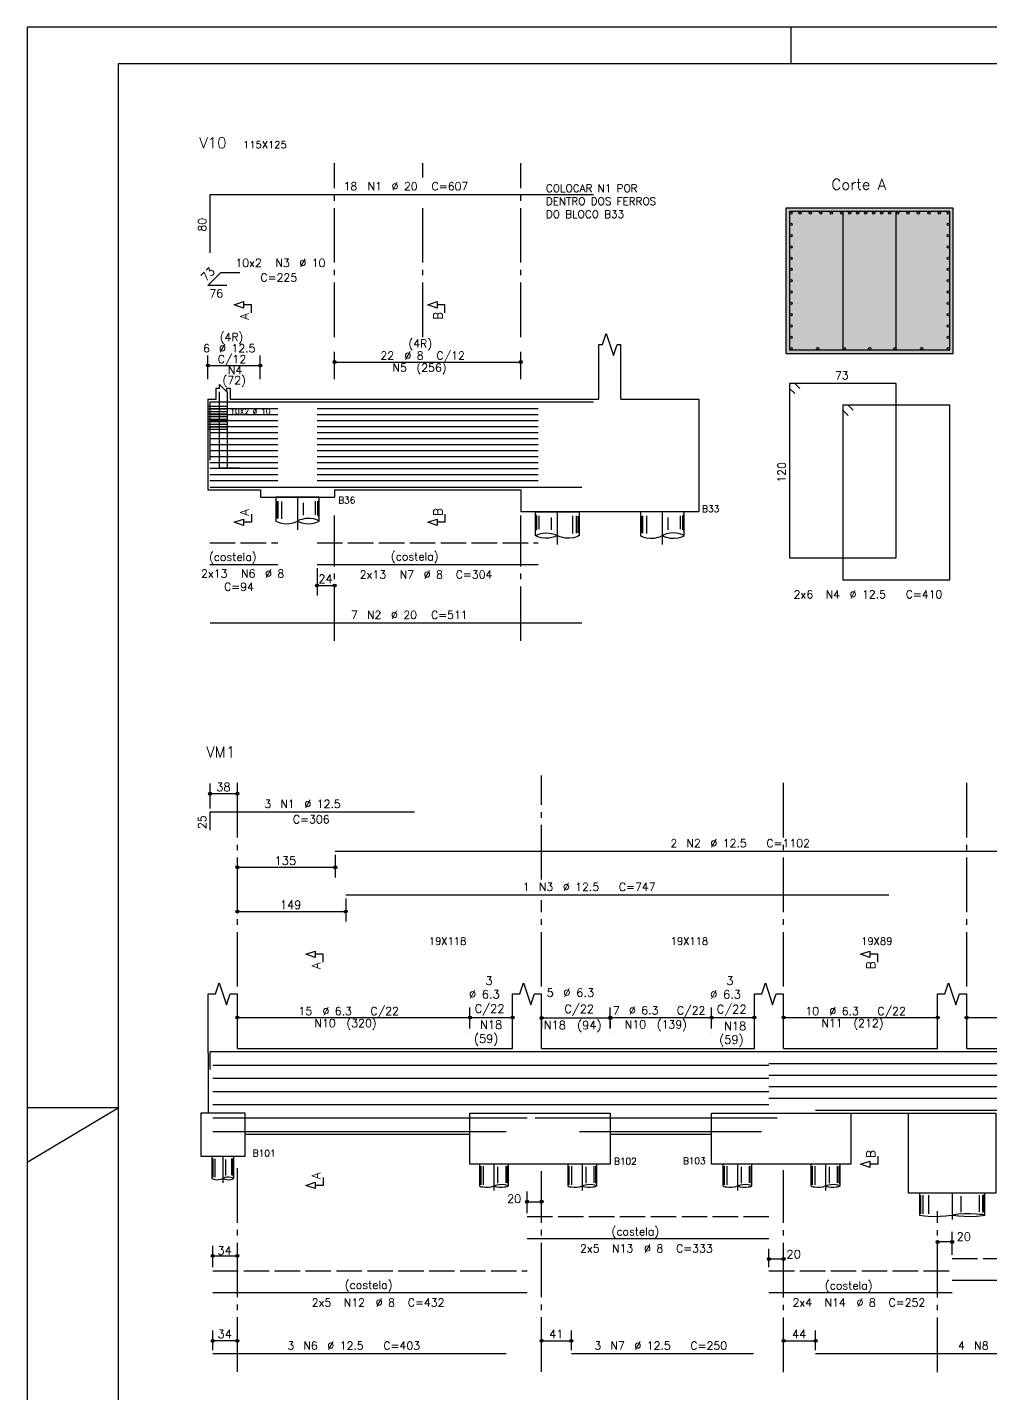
# Model space of a CAD drawing. Extents: x 0 to 84.1, y 0 to 59.4.
# Drawn here: x 0 to 26.49, y 21.84 to 59.4 of the extents above; entities that cross this region are included whole.
import ezdxf

# ---------------------------------------------------------------- set-up
doc = ezdxf.new("R2010")
doc.units = 0
doc.header["$MEASUREMENT"] = 0
doc.linetypes.add('ESTILO_TQS_0001', pattern=[0.85, 0.7, -0.15])
doc.linetypes.add('ESTILO_TQS_0003', pattern=[2.05, 1.5, -0.2, 0.15, -0.2])
for name, color, linetype in [('18', 4, 'CONTINUOUS'), ('2', 2, 'CONTINUOUS'), ('25', 1, 'CONTINUOUS'), ('26', 3, 'CONTINUOUS'), ('3', 3, 'CONTINUOUS'), ('51', 7, 'CONTINUOUS'), ('57', 7, 'CONTINUOUS'), ('6', 6, 'CONTINUOUS')]:
    doc.layers.add(name, color=color, linetype=linetype)
doc.styles.get("Standard").update_dxf_attribs({"font": 'ROMANS.SHX'})

msp = doc.modelspace()

# ---------------------------------------------------------------- linework, layer by layer
at = {"layer": '18', "linetype": 'ESTILO_TQS_0003'}
for p, q in [((8.44604, 50.88277), (8.44604, 55.666141)), ((10.87004, 55.26793), (10.87004, 55.666141)), ((13.57004, 50.88277), (13.57004, 55.666141)), ((10.87004, 50.88277), (10.87004, 54.532001)), ((7.42804, 46.48277), (7.42804, 45.58277)), ((8.44604, 42.53277), (8.44604, 45.98277)), ((13.57004, 42.53277), (13.57004, 45.98277)), ((14.57004, 46.08277), (14.57004, 45.18277)), ((17.45804, 46.08277), (17.45804, 45.18277)), ((5.77644, 33.03065), (5.77644, 38.83065)), ((14.14044, 35.972974), (14.14044, 38.83065)), ((20.79044, 33.03065), (20.79044, 38.83065)), ((25.82644, 33.03065), (25.82644, 38.83065)), ((14.14044, 33.03065), (14.14044, 35.406271)), ((5.37644, 28.356667), (5.37644, 27.635105)), ((5.77644, 22.44065), (5.77644, 28.17065)), ((12.827893, 28.15065), (12.827893, 27.42812)), ((14.14044, 22.44065), (14.14044, 27.955604)), ((15.255779, 28.15065), (15.255779, 27.42812)), ((19.523251, 28.15065), (19.523251, 27.42812)), ((20.79044, 22.434633), (20.79044, 27.987399)), ((21.945343, 28.15065), (21.945343, 27.42812)), ((25.427176, 27.35065), (25.427176, 26.62812)), ((25.02644, 22.434633), (25.02644, 26.861234))]:
    msp.add_line(p, q, dxfattribs=at)
at = {"layer": '18', "linetype": 'Continuous'}
for p, q in [((4.96404, 49.73277), (4.96404, 50.380043)), ((6.40404, 49.73277), (6.40404, 50.380043)), ((8.44604, 49.73277), (8.44604, 50.4777)), ((13.56604, 49.73277), (13.56604, 50.4777)), ((4.96404, 50.102043), (6.40404, 50.102043)), ((8.44604, 50.1997), (13.56604, 50.1997)), ((5.488122, 48.97277), (4.96404, 48.97277)), ((5.488122, 48.90277), (4.96404, 48.90277)), ((5.488122, 48.83277), (4.96404, 48.83277)), ((5.01404, 48.92355), (6.88964, 48.92355)), ((5.02644, 47.50277), (5.02644, 49.10277)), ((5.02644, 49.10277), (15.56644, 49.10277)), ((7.96604, 48.92355), (14.04904, 48.92355)), ((5.488122, 48.76277), (4.96404, 48.76277)), ((5.488122, 48.69277), (4.96404, 48.69277)), ((5.488122, 48.62277), (4.96404, 48.62277)), ((5.488122, 48.55277), (4.96404, 48.55277)), ((5.488122, 48.48277), (4.96404, 48.48277)), ((5.01404, 48.75893), (6.88964, 48.75893)), ((5.01404, 48.59431), (6.88964, 48.59431)), ((7.96604, 48.75893), (14.04904, 48.75893)), ((7.96604, 48.59431), (14.04904, 48.59431)), ((5.488122, 48.41277), (4.96404, 48.41277)), ((5.488122, 48.34277), (4.96404, 48.34277)), ((5.01404, 48.42969), (6.88964, 48.42969)), ((5.01404, 48.26507), (6.88964, 48.26507)), ((5.01404, 48.10047), (6.88964, 48.10047)), ((7.96604, 48.42969), (14.04904, 48.42969)), ((7.96604, 48.26507), (14.04904, 48.26507)), ((7.96604, 48.10047), (14.04904, 48.10047)), ((5.01404, 47.93585), (6.88964, 47.93585)), ((5.01404, 47.77123), (6.88964, 47.77123)), ((7.96604, 47.93585), (14.04904, 47.93585)), ((7.96604, 47.77123), (14.04904, 47.77123)), ((5.01404, 47.60661), (6.88964, 47.60661)), ((5.01404, 47.44199), (6.88964, 47.44199)), ((7.96604, 47.60661), (14.04904, 47.60661)), ((7.96604, 47.44199), (14.04904, 47.44199)), ((6.88964, 47.27255), (5.01404, 47.27255)), ((6.88964, 47.10311), (5.01404, 47.10311)), ((7.96604, 47.27255), (14.04904, 47.27255)), ((7.96604, 47.10749), (14.04904, 47.10749)), ((6.88964, 46.93367), (5.01404, 46.93367)), ((5.02644, 46.76277), (15.24644, 46.76277)), ((7.96604, 46.94243), (14.04904, 46.94243)), ((7.96604, 44.63277), (7.96604, 44.63277)), ((7.96604, 44.53277), (7.96604, 43.777384)), ((7.96604, 44.055384), (8.44604, 44.055384)), ((8.44604, 44.055384), (8.44604, 44.055384)), ((5.02644, 37.93065), (5.02644, 38.610365)), ((5.77644, 38.332365), (5.02644, 38.332365)), ((5.77644, 38.332365), (5.77644, 38.332365)), ((5.02644, 37.83065), (5.02644, 37.83065)), ((8.46704, 36.75065), (8.46704, 36.75065)), ((8.46704, 36.65065), (8.46704, 36.031239)), ((5.77644, 36.309239), (8.46704, 36.309239)), ((5.77644, 36.309239), (5.77644, 36.309239)), ((8.75394, 35.55065), (8.75394, 35.55065)), ((8.75394, 35.45065), (8.75394, 34.816218)), ((5.77644, 35.094218), (8.75394, 35.094218)), ((5.77644, 35.094218), (5.77644, 35.094218)), ((12.168587, 31.88065), (12.168587, 32.45865)), ((16.025947, 31.88065), (16.025947, 32.45865)), ((18.812749, 31.88065), (18.812749, 32.45865)), ((20.79044, 31.88065), (20.79044, 32.45865)), ((5.77644, 32.18065), (12.168587, 32.18065)), ((12.168587, 32.18065), (13.34044, 32.18065)), ((16.025947, 32.165999), (14.14044, 32.165999)), ((14.14044, 32.08065), (14.14044, 31.887999)), ((16.025947, 32.18065), (18.812749, 32.18065)), ((16.025947, 32.08065), (16.025947, 31.887999)), ((18.812749, 32.18065), (19.99044, 32.18065)), ((20.79044, 32.18065), (25.02644, 32.18065)), ((25.82644, 32.18065), (32.01644, 32.18065)), ((5.02644, 30.75065), (5.02644, 31.25065)), ((5.02644, 31.25065), (10.64644, 31.25065)), ((8.46704, 31.25065), (30.50904, 31.25065)), ((8.75394, 31.25065), (23.687567, 31.25065)), ((5.09844, 30.87425), (13.74044, 30.87425)), ((13.74044, 30.87425), (20.39044, 30.87425)), ((20.39044, 30.91789), (25.42644, 30.91789)), ((25.42644, 30.91789), (31.39644, 30.91789)), ((5.09844, 30.51245), (13.74044, 30.51245)), ((13.74044, 30.51245), (20.39044, 30.51245)), ((20.39044, 30.59973), (25.42644, 30.59973)), ((25.42644, 30.59973), (31.39644, 30.59973)), ((5.09844, 30.15065), (13.74044, 30.15065)), ((13.74044, 30.15065), (20.39044, 30.15065)), ((20.39044, 30.28157), (25.42644, 30.28157)), ((25.42644, 30.28157), (31.39644, 30.28157)), ((5.09844, 29.78885), (13.74044, 29.78885)), ((13.74044, 29.78885), (20.39044, 29.78885)), ((20.39044, 29.96341), (25.42644, 29.96341)), ((25.42644, 29.96341), (31.39644, 29.96341)), ((5.09844, 29.42705), (13.74044, 29.42705)), ((13.962749, 29.42705), (20.612749, 29.42705)), ((21.67044, 29.63065), (32.81044, 29.63065)), ((5.09844, 29.05065), (13.166588, 29.05065)), ((15.182749, 29.05065), (20.182749, 29.05065)), ((13.74044, 26.807086), (13.74044, 27.395502)), ((13.74044, 27.117502), (14.14044, 27.117502)), ((14.14044, 27.117502), (14.14044, 27.117502)), ((13.74044, 26.707086), (13.74044, 26.707086)), ((25.42644, 26.010701), (25.02644, 26.010701)), ((25.02644, 26.010701), (25.02644, 26.010701)), ((25.42644, 25.656241), (25.42644, 26.288701)), ((5.09844, 25.32065), (5.09844, 25.90865)), ((5.09844, 25.63065), (5.77644, 25.63065)), ((5.77644, 25.63065), (5.77644, 25.63065)), ((20.39044, 25.32065), (20.39044, 25.822234)), ((20.39044, 25.544234), (20.79044, 25.544234)), ((20.79044, 25.544234), (20.79044, 25.544234)), ((25.42644, 25.556241), (25.42644, 25.556241)), ((5.09844, 25.22065), (5.09844, 25.22065)), ((20.39044, 25.22065), (20.39044, 25.22065)), ((5.09844, 23.04065), (5.09844, 23.57365)), ((5.77644, 23.29565), (5.09844, 23.29565)), ((5.77644, 23.29565), (5.77644, 23.29565)), ((14.14044, 23.29565), (14.96044, 23.29565)), ((14.14044, 23.29565), (14.14044, 23.29565)), ((14.96044, 23.04065), (14.96044, 23.57365)), ((20.79044, 23.29565), (21.67044, 23.29565)), ((20.79044, 23.29565), (20.79044, 23.29565)), ((21.67044, 23.04065), (21.67044, 23.57365)), ((5.09844, 22.94065), (5.09844, 22.94065)), ((14.96044, 22.94065), (14.96044, 22.94065)), ((21.67044, 22.94065), (21.67044, 22.94065))]:
    msp.add_line(p, q, dxfattribs=at)
for points in [[(20.95804, 54.33277), (20.95804, 50.53277), (23.891373, 50.53277), (23.891373, 54.33277), (20.95804, 54.33277)], [(22.424707, 54.33277), (22.424707, 50.53277), (25.35804, 50.53277), (25.35804, 54.33277), (22.424707, 54.33277)]]:
    msp.add_lwpolyline(points, dxfattribs=at)
for centre, radius in [((4.96404, 50.102043), 0.041625), ((4.96404, 50.102043), 0.02075), ((6.40404, 50.102043), 0.041625), ((6.40404, 50.102043), 0.02075), ((8.44604, 50.1997), 0.041625), ((8.44604, 50.1997), 0.02075), ((13.56604, 50.1997), 0.041625), ((13.56604, 50.1997), 0.02075), ((7.96604, 44.055384), 0.041625), ((7.96604, 44.055384), 0.02075), ((8.44604, 44.055384), 0.041625), ((8.44604, 44.055384), 0.02075), ((5.02644, 38.332365), 0.041625), ((5.02644, 38.332365), 0.02075), ((5.77644, 38.332365), 0.041625), ((5.77644, 38.332365), 0.02075), ((5.77644, 36.309239), 0.041625), ((5.77644, 36.309239), 0.02075), ((8.46704, 36.309239), 0.041625), ((8.46704, 36.309239), 0.02075), ((5.77644, 35.094218), 0.041625), ((5.77644, 35.094218), 0.02075), ((8.75394, 35.094218), 0.041625), ((8.75394, 35.094218), 0.02075), ((5.77644, 32.18065), 0.041625), ((5.77644, 32.18065), 0.02075), ((12.168587, 32.18065), 0.041625), ((12.168587, 32.18065), 0.041625), ((12.168587, 32.18065), 0.02075), ((12.168587, 32.18065), 0.02075), ((13.34044, 32.18065), 0.041625), ((13.34044, 32.18065), 0.02075), ((14.14044, 32.165999), 0.041625), ((14.14044, 32.165999), 0.02075), ((16.025947, 32.18065), 0.041625), ((16.025947, 32.165999), 0.041625), ((16.025947, 32.18065), 0.02075), ((16.025947, 32.165999), 0.02075), ((18.812749, 32.18065), 0.041625), ((18.812749, 32.18065), 0.041625), ((18.812749, 32.18065), 0.02075), ((18.812749, 32.18065), 0.02075), ((19.99044, 32.18065), 0.041625), ((19.99044, 32.18065), 0.02075), ((20.79044, 32.18065), 0.041625), ((20.79044, 32.18065), 0.02075), ((25.02644, 32.18065), 0.041625), ((25.02644, 32.18065), 0.02075), ((25.82644, 32.18065), 0.041625), ((25.82644, 32.18065), 0.02075), ((13.74044, 27.117502), 0.041625), ((13.74044, 27.117502), 0.02075), ((14.14044, 27.117502), 0.041625), ((14.14044, 27.117502), 0.02075), ((25.02644, 26.010701), 0.041625), ((25.02644, 26.010701), 0.02075), ((25.42644, 26.010701), 0.041625), ((25.42644, 26.010701), 0.02075), ((5.09844, 25.63065), 0.041625), ((5.09844, 25.63065), 0.02075), ((5.77644, 25.63065), 0.041625), ((5.77644, 25.63065), 0.02075), ((20.39044, 25.544234), 0.041625), ((20.39044, 25.544234), 0.02075), ((20.79044, 25.544234), 0.041625), ((20.79044, 25.544234), 0.02075), ((5.09844, 23.29565), 0.041625), ((5.09844, 23.29565), 0.02075), ((5.77644, 23.29565), 0.041625), ((5.77644, 23.29565), 0.02075), ((14.14044, 23.29565), 0.041625), ((14.14044, 23.29565), 0.02075), ((14.96044, 23.29565), 0.041625), ((14.96044, 23.29565), 0.02075), ((20.79044, 23.29565), 0.041625), ((20.79044, 23.29565), 0.02075), ((21.67044, 23.29565), 0.041625), ((21.67044, 23.29565), 0.02075)]:
    msp.add_circle(centre, radius, dxfattribs=at)
at = {"layer": '2', "linetype": 'Continuous'}
for p, q in [((84.1, 59.4), (0, 59.4)), ((0, 59.4), (0, 0)), ((21, 58.4), (21, 59.4)), ((0, 28.2), (2.5, 29.7)), ((2.5, 29.7), (0, 29.7))]:
    msp.add_line(p, q, dxfattribs=at)
for centre in [(20.99504, 54.29577), (21.243973, 54.29577), (21.529907, 54.29577), (21.81584, 54.29577), (22.101773, 54.29577), (22.387707, 54.29577), (22.607802, 54.29577), (22.827897, 54.29577), (23.047992, 54.29577), (23.268088, 54.29577), (23.488183, 54.29577), (23.708278, 54.29577), (23.928373, 54.29577), (24.214307, 54.29577), (24.50024, 54.29577), (24.786173, 54.29577), (25.072107, 54.29577), (25.32104, 54.29577), (20.99504, 53.98527), (25.32104, 53.98527), (20.99504, 53.67477), (20.99504, 53.36427), (25.32104, 53.67477), (25.32104, 53.36427), (20.99504, 53.05377), (25.32104, 53.05377), (20.99504, 52.74327), (25.32104, 52.74327), (20.99504, 52.43277), (25.32104, 52.43277), (20.99504, 52.12227), (20.99504, 51.81177), (25.32104, 52.12227), (25.32104, 51.81177), (20.99504, 51.50127), (25.32104, 51.50127), (20.99504, 51.19077), (25.32104, 51.19077), (20.99504, 50.88027), (25.32104, 50.88027), (20.99504, 50.56977), (21.728373, 50.56977), (22.461707, 50.56977), (23.15804, 50.56977), (23.854373, 50.56977), (24.587707, 50.56977), (25.32104, 50.56977)]:
    msp.add_circle(centre, 0.032, dxfattribs=at)
at = {"layer": '25', "linetype": 'Continuous'}
for p, q in [((4.96404, 49.63277), (4.96404, 49.63277)), ((6.40404, 49.63277), (6.40404, 49.63277)), ((8.44604, 49.63277), (8.44604, 49.63277)), ((13.56604, 49.63277), (13.56604, 49.63277)), ((5.77644, 32.18065), (5.77644, 32.18065)), ((12.168587, 32.18065), (12.168587, 32.18065)), ((13.34044, 32.18065), (13.34044, 32.18065)), ((14.14044, 32.18065), (14.14044, 32.18065)), ((16.025947, 32.18065), (16.025947, 32.18065)), ((18.812749, 32.18065), (18.812749, 32.18065)), ((19.99044, 32.18065), (19.99044, 32.18065)), ((25.02644, 32.18065), (25.02644, 32.18065)), ((25.82644, 32.18065), (25.82644, 32.18065)), ((12.168587, 31.78065), (12.168587, 31.78065)), ((16.025947, 31.78065), (16.025947, 31.78065)), ((18.812749, 31.78065), (18.812749, 31.78065)), ((20.79044, 31.78065), (20.79044, 31.78065))]:
    msp.add_line(p, q, dxfattribs=at)
at = {"layer": '26', "linetype": 'Continuous'}
for p, q in [((5.02644, 53.203936), (5.02644, 54.803936)), ((5.02644, 54.803936), (15.56644, 54.803936)), ((4.96404, 52.304145), (5.317593, 52.657699)), ((5.317593, 52.657699), (5.841676, 52.657699)), ((5.488122, 52.304145), (4.96404, 52.304145)), ((21.09804, 49.61277), (20.95804, 49.61277)), ((20.95804, 49.61277), (20.95804, 44.81277)), ((23.891373, 49.61277), (20.95804, 49.61277)), ((20.95804, 49.61277), (20.95804, 49.47277)), ((21.23804, 49.47277), (21.09804, 49.61277)), ((23.891373, 44.81277), (23.891373, 49.61277)), ((20.95804, 49.47277), (21.09804, 49.33277)), ((22.564707, 49.01277), (22.424707, 49.01277)), ((22.424707, 49.01277), (22.424707, 44.21277)), ((25.35804, 49.01277), (22.424707, 49.01277)), ((22.424707, 49.01277), (22.424707, 48.87277)), ((22.424707, 48.87277), (22.564707, 48.73277)), ((22.704707, 48.87277), (22.564707, 49.01277)), ((25.35804, 44.21277), (25.35804, 49.01277)), ((20.95804, 44.81277), (23.891373, 44.81277)), ((5.01404, 44.63277), (6.88964, 44.63277)), ((7.96604, 44.63277), (14.04904, 44.63277)), ((22.424707, 44.21277), (25.35804, 44.21277)), ((5.02644, 43.03277), (15.24644, 43.03277)), ((5.02644, 37.33065), (5.02644, 37.83065)), ((5.02644, 37.83065), (10.64644, 37.83065)), ((8.46704, 36.75065), (30.50904, 36.75065)), ((8.75394, 35.55065), (23.687567, 35.55065)), ((13.74044, 26.107086), (20.39044, 26.107086)), ((25.42644, 24.956241), (31.39644, 24.956241)), ((5.09844, 24.62065), (13.74044, 24.62065)), ((20.39044, 24.62065), (25.42644, 24.62065)), ((5.09844, 22.94065), (13.166588, 22.94065)), ((14.96044, 22.94065), (19.96044, 22.94065)), ((21.67044, 22.94065), (32.81044, 22.94065))]:
    msp.add_line(p, q, dxfattribs=at)
at = {"layer": '26', "linetype": 'ESTILO_TQS_0001'}
for p, q in [((5.01404, 45.23277), (6.88964, 45.23277)), ((7.96604, 45.23277), (14.04904, 45.23277)), ((13.74044, 26.707086), (20.39044, 26.707086)), ((25.42644, 25.556241), (31.39644, 25.556241)), ((5.09844, 25.22065), (13.74044, 25.22065)), ((20.39044, 25.22065), (25.42644, 25.22065))]:
    msp.add_line(p, q, dxfattribs=at)
at = {"layer": '3', "linetype": 'Continuous'}
for p, q in [((83.1, 58.4), (2.499999, 58.4)), ((2.499999, 58.4), (2.499999, 1))]:
    msp.add_line(p, q, dxfattribs=at)
at = {"layer": '51', "linetype": 'Continuous'}
for p, q in [((25.45804, 54.43277), (20.85804, 54.43277)), ((20.85804, 54.43277), (20.85804, 50.43277)), ((25.45804, 50.43277), (25.45804, 54.43277)), ((15.70854, 49.18277), (15.70854, 50.68277)), ((16.31954, 49.18277), (16.31954, 50.68277)), ((20.85804, 50.43277), (25.45804, 50.43277)), ((5.28404, 49.48277), (5.28404, 49.58277)), ((5.28404, 49.58277), (5.48404, 49.38277)), ((5.19404, 49.18277), (5.19404, 49.48277)), ((5.19404, 49.48277), (5.28404, 49.48277)), ((5.27404, 49.38277), (5.27404, 47.28277)), ((5.48404, 49.38277), (5.48404, 49.48277)), ((5.48404, 49.48277), (5.57404, 49.48277)), ((5.49404, 49.38277), (5.49404, 47.28277)), ((5.57404, 49.48277), (5.57404, 49.18277)), ((4.96404, 49.18277), (4.96404, 46.68277)), ((4.96404, 49.18277), (5.19404, 49.18277)), ((5.57404, 49.18277), (6.41004, 49.18277)), ((6.41004, 49.18277), (8.44604, 49.18277)), ((8.44604, 49.18277), (13.57004, 49.18277)), ((13.57004, 49.18277), (15.70854, 49.18277)), ((16.31954, 49.18277), (18.45804, 49.18277)), ((18.45804, 49.18277), (18.45804, 46.68277)), ((5.85404, 47.28277), (5.27404, 47.28277)), ((5.49404, 47.28277), (6.07404, 47.28277)), ((4.96404, 46.68277), (5.57404, 46.68277)), ((5.57404, 46.68277), (6.41004, 46.68277)), ((6.41004, 46.68277), (6.41004, 46.48277)), ((8.44604, 46.68277), (13.57004, 46.68277)), ((8.44604, 46.68277), (8.44604, 46.48277)), ((13.57004, 46.68277), (13.57004, 46.08277)), ((18.45804, 46.68277), (18.45804, 46.08277)), ((6.41004, 46.48277), (8.44604, 46.48277)), ((8.02804, 46.48277), (6.82804, 46.48277)), ((6.82804, 46.48277), (6.82804, 45.827829)), ((6.856305, 45.901758), (6.856305, 46.362726)), ((6.89647, 45.895915), (6.89647, 46.372022)), ((7.000898, 45.890074), (7.000899, 46.368924)), ((7.591323, 45.989389), (7.591322, 46.325533)), ((7.926839, 46.001073), (7.926839, 46.372022)), ((7.991474, 45.983547), (7.991474, 46.378221)), ((8.015355, 45.960177), (8.015355, 46.406115)), ((8.02804, 45.827829), (8.02804, 46.48277)), ((18.45804, 46.08277), (13.57004, 46.08277)), ((13.97004, 45.427829), (13.97004, 46.08277)), ((13.97004, 46.08277), (15.17004, 46.08277)), ((13.982725, 45.560177), (13.982725, 46.006115)), ((14.006606, 45.583547), (14.006606, 45.978221)), ((14.071241, 45.601073), (14.071241, 45.972022)), ((14.406757, 45.589389), (14.406758, 45.925533)), ((14.997182, 45.490074), (14.997181, 45.968924)), ((15.10161, 45.495915), (15.10161, 45.972022)), ((15.141775, 45.501758), (15.141775, 45.962726)), ((15.17004, 46.08277), (15.17004, 45.427829)), ((18.05804, 46.08277), (16.85804, 46.08277)), ((16.85804, 46.08277), (16.85804, 45.427829)), ((16.886305, 45.501758), (16.886305, 45.962726)), ((16.92647, 45.495915), (16.92647, 45.972022)), ((17.030898, 45.490074), (17.030899, 45.968924)), ((17.621323, 45.589389), (17.621322, 45.925533)), ((17.956839, 45.601073), (17.956839, 45.972022)), ((18.021474, 45.583547), (18.021474, 45.978221)), ((18.045355, 45.560177), (18.045355, 46.006115)), ((18.05804, 45.427829), (18.05804, 46.08277)), ((4.976739, 29.556667), (4.97644, 32.83065)), ((5.77644, 31.33065), (5.77644, 32.83065)), ((13.34044, 31.33065), (13.34044, 32.83065)), ((14.14044, 31.33065), (14.14044, 32.83065)), ((19.99044, 31.33065), (19.99044, 32.83065)), ((20.79044, 31.33065), (20.79044, 32.83065)), ((25.02644, 31.33065), (25.02644, 32.83065)), ((25.82644, 31.33065), (25.82644, 32.83065)), ((5.77644, 31.33065), (6.11844, 31.33065)), ((6.11844, 31.33065), (12.24044, 31.33065)), ((12.24044, 31.33065), (13.34044, 31.33065)), ((14.14044, 31.33065), (15.24044, 31.33065)), ((15.24044, 31.33065), (18.89044, 31.33065)), ((18.89044, 31.33065), (19.99044, 31.33065)), ((20.79044, 31.33065), (21.89044, 31.33065)), ((21.89044, 31.33065), (23.92644, 31.33065)), ((23.92644, 31.33065), (25.02644, 31.33065)), ((25.82644, 31.33065), (26.92644, 31.33065)), ((4.918739, 29.556667), (4.976739, 29.556667)), ((21.89044, 29.55065), (24.227078, 29.55065)), ((5.97644, 28.97065), (12.168588, 28.97065)), ((16.025948, 28.97065), (18.812749, 28.97065)), ((5.676038, 28.356667), (5.076842, 28.356667)), ((5.076842, 28.356667), (5.076842, 27.75747)), ((5.090955, 27.794385), (5.090955, 28.296725)), ((5.111011, 27.791468), (5.111011, 28.301367)), ((5.163155, 27.788551), (5.163155, 28.29982)), ((5.457972, 27.838142), (5.457971, 28.278153)), ((5.625506, 27.843976), (5.625506, 28.301367)), ((5.657779, 27.835225), (5.657779, 28.304462)), ((5.669704, 27.823556), (5.669704, 28.318391)), ((5.676038, 27.75747), (5.676038, 28.356667)), ((13.227893, 28.15065), (12.427893, 28.15065)), ((12.427893, 28.15065), (12.427893, 27.55065)), ((12.446736, 27.587614), (12.446736, 28.090628)), ((12.473513, 27.584693), (12.473513, 28.095276)), ((12.543132, 27.581772), (12.543132, 28.093727)), ((12.936748, 27.63143), (12.936748, 28.072031)), ((13.160426, 27.637272), (13.160426, 28.095276)), ((13.203516, 27.628509), (13.203516, 28.098376)), ((13.219436, 27.616824), (13.219436, 28.112323)), ((13.227893, 27.55065), (13.227893, 28.15065)), ((15.655779, 28.15065), (14.855779, 28.15065)), ((14.855779, 28.15065), (14.855779, 27.55065)), ((14.874623, 27.587614), (14.874623, 28.090628)), ((14.901399, 27.584693), (14.901399, 28.095276)), ((14.971018, 27.581772), (14.971019, 28.093727)), ((15.364635, 27.63143), (15.364634, 28.072031)), ((15.588312, 27.637272), (15.588312, 28.095276)), ((15.631402, 27.628509), (15.631402, 28.098376)), ((15.647323, 27.616824), (15.647323, 28.112323)), ((15.655779, 27.55065), (15.655779, 28.15065)), ((19.923251, 28.15065), (19.123251, 28.15065)), ((19.123251, 28.15065), (19.123251, 27.55065)), ((19.142095, 27.587614), (19.142095, 28.090628)), ((19.168871, 27.584693), (19.168871, 28.095276)), ((19.23849, 27.581772), (19.238491, 28.093727)), ((19.632107, 27.63143), (19.632106, 28.072031)), ((19.855784, 27.637272), (19.855784, 28.095276)), ((19.898874, 27.628509), (19.898874, 28.098376)), ((19.914795, 27.616824), (19.914795, 28.112323)), ((19.923251, 27.55065), (19.923251, 28.15065)), ((22.345343, 28.15065), (21.545343, 28.15065)), ((21.545343, 28.15065), (21.545343, 27.55065)), ((21.564186, 27.587614), (21.564186, 28.090628)), ((21.590963, 27.584693), (21.590963, 28.095276)), ((21.660581, 27.581772), (21.660582, 28.093727)), ((22.054198, 27.63143), (22.054197, 28.072031)), ((22.277876, 27.637272), (22.277876, 28.095276)), ((22.320965, 27.628509), (22.320965, 28.098376)), ((22.336886, 27.616824), (22.336886, 28.112323)), ((22.345343, 27.55065), (22.345343, 28.15065)), ((26.327176, 27.35065), (24.527176, 27.35065)), ((24.527176, 27.35065), (24.527176, 26.75065)), ((24.569573, 26.787614), (24.569573, 27.290628)), ((24.629821, 26.784693), (24.629821, 27.295276)), ((24.786462, 26.781772), (24.786464, 27.293727)), ((25.6721, 26.83143), (25.672098, 27.272031)), ((26.175375, 26.837272), (26.175375, 27.295276)), ((26.272326, 26.828509), (26.272326, 27.298376)), ((26.308148, 26.816824), (26.308148, 27.312323)), ((26.327176, 26.75065), (26.327176, 27.35065))]:
    msp.add_line(p, q, dxfattribs=at)
for points in [[(25.45804, 50.43277), (25.45804, 54.43277), (20.85804, 54.43277), (20.85804, 50.43277), (25.45804, 50.43277)], [(6.16204, 51.55277), (6.16204, 51.772001), (5.942809, 51.772001), (5.942809, 51.684308), (5.68704, 51.772001), (5.942809, 51.859693), (5.942809, 51.772001)], [(11.48304, 51.55277), (11.48304, 51.772001), (11.263809, 51.772001), (11.263809, 51.684308), (11.00804, 51.772001), (11.263809, 51.859693), (11.263809, 51.772001)], [(15.70854, 50.68277), (15.81404, 50.68277), (15.91404, 50.98277), (16.11404, 50.38277), (16.21404, 50.68277), (16.31954, 50.68277)], [(6.16204, 46.014241), (6.16204, 45.795011), (5.942809, 45.795011), (5.942809, 45.707318), (5.68704, 45.795011), (5.942809, 45.882703), (5.942809, 45.795011)], [(6.82804, 45.827829), (6.874975, 45.805816), (6.920864, 45.788485), (6.984837, 45.770608), (7.091604, 45.7557), (7.209058, 45.759736), (7.311583, 45.781058), (7.361336, 45.797866), (7.428039, 45.827829)], [(8.02804, 45.827828), (7.981104, 45.849842), (7.935216, 45.867173), (7.871243, 45.885051), (7.764475, 45.899958), (7.647022, 45.895921), (7.544495, 45.874599), (7.494743, 45.857793), (7.42804, 45.827828)], [(7.42804, 45.82783), (7.494743, 45.797866), (7.544495, 45.781059), (7.647022, 45.759737), (7.764475, 45.755701), (7.871243, 45.770608), (7.935216, 45.788486), (7.981104, 45.805816), (8.02804, 45.82783)], [(11.48304, 46.014241), (11.48304, 45.795011), (11.263809, 45.795011), (11.263809, 45.707318), (11.00804, 45.795011), (11.263809, 45.882703), (11.263809, 45.795011)], [(13.97004, 45.427828), (14.016976, 45.449842), (14.062864, 45.467173), (14.126837, 45.485051), (14.233605, 45.499958), (14.351058, 45.495921), (14.453585, 45.474599), (14.503337, 45.457793), (14.57004, 45.427828)], [(18.05804, 45.427828), (18.011104, 45.449842), (17.965216, 45.467173), (17.901243, 45.485051), (17.794475, 45.499958), (17.677022, 45.495921), (17.574495, 45.474599), (17.524743, 45.457793), (17.45804, 45.427828)], [(14.57004, 45.42783), (14.503337, 45.397866), (14.453585, 45.381059), (14.351058, 45.359737), (14.233605, 45.355701), (14.126837, 45.370608), (14.062864, 45.388486), (14.016976, 45.405816), (13.97004, 45.42783)], [(15.17004, 45.427829), (15.123105, 45.405816), (15.077216, 45.388485), (15.013243, 45.370608), (14.906476, 45.3557), (14.789022, 45.359736), (14.686497, 45.381058), (14.636744, 45.397866), (14.570041, 45.427829)], [(16.85804, 45.427829), (16.904975, 45.405816), (16.950864, 45.388485), (17.014837, 45.370608), (17.121604, 45.3557), (17.239058, 45.359736), (17.341583, 45.381058), (17.391336, 45.397866), (17.458039, 45.427829)], [(17.45804, 45.42783), (17.524743, 45.397866), (17.574495, 45.381059), (17.677022, 45.359737), (17.794475, 45.355701), (17.901243, 45.370608), (17.965216, 45.388486), (18.011104, 45.405816), (18.05804, 45.42783)], [(8.131177, 33.70065), (8.131177, 33.919881), (7.911946, 33.919881), (7.911946, 33.832188), (7.656177, 33.919881), (7.911946, 34.007573), (7.911946, 33.919881)], [(23.38344, 33.70065), (23.38344, 33.919881), (23.164209, 33.919881), (23.164209, 33.832188), (22.90844, 33.919881), (23.164209, 34.007573), (23.164209, 33.919881)], [(4.97644, 32.83065), (5.17644, 32.83065), (5.27644, 33.13065), (5.47644, 32.53065), (5.57644, 32.83065), (5.77644, 32.83065)], [(13.34044, 32.83065), (13.54044, 32.83065), (13.64044, 33.13065), (13.84044, 32.53065), (13.94044, 32.83065), (14.14044, 32.83065)], [(19.99044, 32.83065), (20.19044, 32.83065), (20.29044, 33.13065), (20.49044, 32.53065), (20.59044, 32.83065), (20.79044, 32.83065)], [(25.02644, 32.83065), (25.22644, 32.83065), (25.32644, 33.13065), (25.52644, 32.53065), (25.62644, 32.83065), (25.82644, 32.83065)], [(4.77644, 29.556667), (5.97644, 29.556667), (5.97644, 28.356667), (4.77644, 28.356667), (4.77644, 29.556667)], [(12.168587, 29.55065), (16.025948, 29.55065), (16.025947, 28.15065), (12.168587, 28.15065), (12.168587, 29.55065)], [(18.812749, 29.55065), (22.636668, 29.55065), (22.636668, 28.15065), (18.812749, 28.15065), (18.812749, 29.55065)], [(24.227078, 29.55065), (26.627078, 29.55065), (26.627078, 27.35065), (24.227078, 27.35065), (24.227078, 29.55065)], [(23.38344, 28.36565), (23.38344, 28.146419), (23.164209, 28.146419), (23.164209, 28.058727), (22.90844, 28.146419), (23.164209, 28.234112), (23.164209, 28.146419)], [(5.076842, 27.75747), (5.100278, 27.746479), (5.123192, 27.737825), (5.155135, 27.728898), (5.208447, 27.721454), (5.267096, 27.723469), (5.31829, 27.734116), (5.343132, 27.742509), (5.376439, 27.75747)], [(5.676038, 27.75747), (5.652602, 27.768462), (5.629688, 27.777116), (5.597745, 27.786043), (5.544432, 27.793486), (5.485784, 27.791471), (5.43459, 27.780824), (5.409747, 27.772432), (5.37644, 27.75747)], [(5.37644, 27.757471), (5.409747, 27.742509), (5.43459, 27.734117), (5.485784, 27.72347), (5.544432, 27.721455), (5.597745, 27.728898), (5.629688, 27.737825), (5.652602, 27.746479), (5.676038, 27.757471)], [(8.131177, 27.78565), (8.131177, 27.566419), (7.911946, 27.566419), (7.911946, 27.478727), (7.656177, 27.566419), (7.911946, 27.654112), (7.911946, 27.566419)], [(12.427893, 27.55065), (12.459183, 27.539644), (12.489776, 27.530978), (12.532424, 27.522039), (12.603603, 27.514585), (12.681905, 27.516603), (12.750255, 27.527265), (12.783423, 27.535668), (12.827892, 27.55065)], [(13.227893, 27.550649), (13.196603, 27.561657), (13.166011, 27.570322), (13.123362, 27.579261), (13.052183, 27.586714), (12.973881, 27.584696), (12.90553, 27.574035), (12.872362, 27.565632), (12.827893, 27.550649)], [(12.827893, 27.550651), (12.872362, 27.535668), (12.90553, 27.527265), (12.973881, 27.516604), (13.052183, 27.514586), (13.123362, 27.522039), (13.166011, 27.530978), (13.196603, 27.539644), (13.227893, 27.550651)], [(14.855779, 27.55065), (14.887069, 27.539644), (14.917662, 27.530978), (14.960311, 27.522039), (15.031489, 27.514585), (15.109792, 27.516603), (15.178142, 27.527265), (15.21131, 27.535668), (15.255779, 27.55065)], [(15.655779, 27.550649), (15.624489, 27.561657), (15.593897, 27.570322), (15.551248, 27.579261), (15.480069, 27.586714), (15.401768, 27.584696), (15.333416, 27.574035), (15.300248, 27.565632), (15.255779, 27.550649)], [(15.255779, 27.550651), (15.300248, 27.535668), (15.333416, 27.527265), (15.401768, 27.516604), (15.480069, 27.514586), (15.551248, 27.522039), (15.593897, 27.530978), (15.624489, 27.539644), (15.655779, 27.550651)], [(19.123251, 27.55065), (19.154541, 27.539644), (19.185134, 27.530978), (19.227783, 27.522039), (19.298961, 27.514585), (19.377264, 27.516603), (19.445614, 27.527265), (19.478782, 27.535668), (19.523251, 27.55065)], [(19.923251, 27.550649), (19.891961, 27.561657), (19.861369, 27.570322), (19.81872, 27.579261), (19.747541, 27.586714), (19.66924, 27.584696), (19.600888, 27.574035), (19.56772, 27.565632), (19.523251, 27.550649)], [(19.523251, 27.550651), (19.56772, 27.535668), (19.600888, 27.527265), (19.66924, 27.516604), (19.747541, 27.514586), (19.81872, 27.522039), (19.861369, 27.530978), (19.891961, 27.539644), (19.923251, 27.550651)], [(21.545343, 27.55065), (21.576632, 27.539644), (21.607225, 27.530978), (21.649874, 27.522039), (21.721052, 27.514585), (21.799355, 27.516603), (21.867705, 27.527265), (21.900873, 27.535668), (21.945342, 27.55065)], [(22.345343, 27.550649), (22.314052, 27.561657), (22.28346, 27.570322), (22.240812, 27.579261), (22.169632, 27.586714), (22.091331, 27.584696), (22.02298, 27.574035), (21.989812, 27.565632), (21.945343, 27.550649)], [(21.945343, 27.550651), (21.989812, 27.535668), (22.02298, 27.527265), (22.091331, 27.516604), (22.169632, 27.514586), (22.240812, 27.522039), (22.28346, 27.530978), (22.314052, 27.539644), (22.345343, 27.550651)], [(24.527176, 26.75065), (24.597577, 26.739644), (24.666411, 26.730978), (24.762371, 26.722039), (24.922522, 26.714585), (25.098703, 26.716603), (25.252491, 26.727265), (25.327119, 26.735668), (25.427174, 26.75065)], [(26.327176, 26.750649), (26.256772, 26.761657), (26.18794, 26.770322), (26.091981, 26.779261), (25.931828, 26.786714), (25.755649, 26.784696), (25.601859, 26.774035), (25.527231, 26.765632), (25.427176, 26.750649)], [(25.427176, 26.750651), (25.527231, 26.735668), (25.601859, 26.727265), (25.755649, 26.716604), (25.931828, 26.714586), (26.091981, 26.722039), (26.18794, 26.730978), (26.256772, 26.739644), (26.327176, 26.750651)]]:
    msp.add_lwpolyline(points, dxfattribs=at)
at = {"layer": '57', "linetype": 'Continuous'}
for points in [[(25.45804, 50.43277), (25.45804, 54.43277), (20.85804, 54.43277)], [(25.45804, 50.43277), (20.85804, 54.43277), (20.85804, 50.43277)], [(25.45804, 50.43277), (20.85804, 50.43277), (25.45804, 50.43277)]]:
    msp.add_solid(points, dxfattribs=at)

# ---------------------------------------------------------------- texts
at = {"layer": '18', "linetype": 'Continuous'}
for s, p in [('24', (7.99904, 44.124384)), ('38', (5.19444, 38.401365)), ('135', (6.79974, 36.378239)), ('149', (6.94319, 35.163218)), ('20', (13.187867, 27.082991)), ('20', (25.54864, 26.042996)), ('34', (5.226581, 25.66004)), ('20', (20.87308, 25.559375)), ('34', (5.23044, 23.36465)), ('41', (14.34344, 23.36465)), ('44', (21.02344, 23.36465))]:
    msp.add_text(s, height=0.23, dxfattribs=at).set_placement(p)
at = {"layer": '25', "linetype": 'Continuous'}
for s, height, p in [('COLOCAR N1 POR', 0.21, (14.257077, 54.872458)), ('DENTRO DOS FERROS', 0.21, (14.257077, 54.515458)), ('DO BLOCO B33', 0.21, (14.257077, 54.158458)), ('(4R)', 0.22, (5.288874, 50.776111)), ('(4R)', 0.22, (10.47804, 50.5957)), ('6', 0.22, (4.832431, 50.467134)), ('C/12', 0.22, (5.236208, 50.16869)), ('%%c 12.5', 0.22, (5.272431, 50.467134)), ('22', 0.22, (9.70804, 50.2657)), ('%%c 8', 0.22, (10.36804, 50.2657)), ('C/12', 0.22, (11.24804, 50.2657)), ('N4', 0.22, (5.513219, 49.867077)), ('N5', 0.22, (10.03804, 49.9357)), ('(256)', 0.22, (10.69804, 49.9357)), ('(72)', 0.22, (5.368108, 49.589602)), ('3', 0.23, (12.59477, 33.077379)), ('3', 0.23, (19.216365, 33.077379)), ('%%c 6.3', 0.23, (12.141037, 32.703716)), ('5', 0.23, (14.276253, 32.750424)), ('%%c 6.3', 0.23, (14.736253, 32.750424)), ('%%c 6.3', 0.23, (18.773551, 32.70129)), ('15', 0.22, (7.454514, 32.24665)), ('%%c 6.3', 0.22, (8.114514, 32.24665)), ('C/22', 0.22, (9.434514, 32.24665)), ('C/22', 0.23, (12.301178, 32.310036)), ('C/22', 0.23, (14.763349, 32.303363)), ('7', 0.22, (16.09895, 32.268058)), ('%%c 6.3', 0.22, (16.53895, 32.268058)), ('C/22', 0.22, (17.85895, 32.268058)), ('C/22', 0.23, (18.955529, 32.294871)), ('10', 0.22, (21.39044, 32.24665)), ('%%c 6.3', 0.22, (22.05044, 32.24665)), ('C/22', 0.22, (23.37044, 32.24665)), ('N10', 0.22, (7.894514, 31.91665)), ('(320)', 0.22, (8.774514, 31.91665)), ('N18', 0.23, (12.447974, 31.869648)), ('N18', 0.23, (14.196182, 31.856303)), ('(94)', 0.23, (15.116182, 31.856303)), ('N10', 0.22, (16.427086, 31.880676)), ('(139)', 0.22, (17.307086, 31.880676)), ('N18', 0.23, (19.155706, 31.833859)), ('N11', 0.22, (21.83044, 31.91665)), ('(212)', 0.22, (22.71044, 31.91665)), ('(59)', 0.23, (12.281161, 31.48264)), ('(59)', 0.23, (19.022255, 31.45777))]:
    msp.add_text(s, height=height, dxfattribs=at).set_placement(p)
at = {"layer": '26', "linetype": 'Continuous'}
for s, p in [('18', (8.694918, 54.920637)), ('N1', (9.354918, 54.920637)), ('%%c 20', (10.014918, 54.920637)), ('C=607', (11.114918, 54.920637)), ('10x2', (5.719858, 52.814802)), ('N3', (6.819858, 52.814802)), ('%%c 10', (7.479858, 52.814802)), ('C=225', (6.41039, 52.411499)), ('76', (5.006081, 51.974145)), ('73', (22.204707, 49.72277)), ('2x13', (4.775546, 44.274437)), ('N6', (5.875546, 44.274437)), ('%%c 8', (6.535546, 44.274437)), ('2x13', (9.13754, 44.24777)), ('N7', (10.23754, 44.24777)), ('%%c 8', (10.89754, 44.24777)), ('C=304', (11.77754, 44.24777)), ('C=94', (5.409715, 43.911174)), ('2x6', (21.06804, 43.703291)), ('N4', (21.94804, 43.703291)), ('%%c 12.5', (22.60804, 43.703291)), ('C=410', (24.14804, 43.703291)), ('7', (8.897881, 43.137974)), ('N2', (9.337881, 43.137974)), ('%%c 20', (9.997881, 43.137974)), ('C=511', (11.097881, 43.137974)), ('3', (6.51644, 37.94065)), ('N1', (6.95644, 37.94065)), ('%%c 12.5', (7.61644, 37.94065)), ('C=306', (7.301888, 37.518601)), ('2', (17.67904, 36.86065)), ('N2', (18.11904, 36.86065)), ('%%c 12.5', (18.77904, 36.86065)), ('C=1102', (20.31904, 36.86065)), ('1', (13.62319, 35.66065)), ('N3', (14.06319, 35.66065)), ('%%c 12.5', (14.72319, 35.66065)), ('C=747', (16.26319, 35.66065)), ('2x5', (15.19544, 25.722086)), ('N13', (16.07544, 25.722086)), ('%%c 8', (16.95544, 25.722086)), ('C=333', (17.83544, 25.722086)), ('2x5', (7.81944, 24.23565)), ('N12', (8.69944, 24.23565)), ('%%c 8', (9.57944, 24.23565)), ('C=432', (10.45944, 24.23565)), ('2x4', (21.03844, 24.23565)), ('N14', (21.91844, 24.23565)), ('%%c 8', (22.79844, 24.23565)), ('C=252', (23.67844, 24.23565)), ('3', (7.14844, 23.05065)), ('N6', (7.58844, 23.05065)), ('%%c 12.5', (8.24844, 23.05065)), ('C=403', (9.78844, 23.05065)), ('3', (15.59044, 23.05065)), ('N7', (16.03044, 23.05065)), ('%%c 12.5', (16.69044, 23.05065)), ('C=250', (18.23044, 23.05065)), ('4', (25.59044, 23.05065)), ('N8', (26.03044, 23.05065))]:
    msp.add_text(s, height=0.22, dxfattribs=at).set_placement(p)
for s, rotation, p in [('80', 90, (4.91644, 53.783936)), ('73', 45, (4.907471, 52.40314)), ('120', 90, (20.84804, 46.88277)), ('25', 90, (4.91644, 37.36065))]:
    msp.add_text(s, height=0.22, rotation=rotation, dxfattribs=at).set_placement(p)
at = {"layer": '51', "linetype": 'Continuous'}
for s, height, p in [('115X125', 0.2, (5.930535, 56.07525)), ('Corte A', 0.3, (22.10804, 54.93277)), ('10X2 %%c 10', 0.15, (5.580227, 48.766443)), ('B36', 0.18, (8.548321, 46.311802)), ('B33', 0.18, (18.553399, 46.074656)), ('(costela)', 0.22, (4.993891, 44.733373)), ('(costela)', 0.22, (9.995492, 44.746263)), ('19X118', 0.2, (11.04044, 34.18065)), ('19X118', 0.2, (17.69044, 34.18065)), ('19X89', 0.2, (22.92644, 34.18065)), ('B101', 0.18, (6.200266, 28.363403)), ('B102', 0.18, (16.130198, 28.139526)), ('B103', 0.18, (18.02599, 28.149824)), ('(costela)', 0.22, (16.061707, 26.19119)), ('(costela)', 0.22, (8.728555, 24.719892)), ('(costela)', 0.22, (21.928163, 24.706044))]:
    msp.add_text(s, height=height, dxfattribs=at).set_placement(p)
for s, p in [('A', (6.09004, 51.36077)), ('B', (11.41104, 51.36077)), ('A', (6.09004, 45.966241)), ('B', (11.41104, 45.966241)), ('A', (8.059177, 33.50865)), ('B', (23.31144, 33.50865)), ('B', (23.31144, 28.31765)), ('A', (8.059177, 27.73765))]:
    msp.add_text(s, height=0.24, rotation=90, dxfattribs=at).set_placement(p)
at = {"layer": '6', "linetype": 'Continuous'}
for s, p in [('V10', (4.730535, 56.07525)), ('VM1', (4.91844, 39.33065))]:
    msp.add_text(s, height=0.3, dxfattribs=at).set_placement(p)

doc.saveas('drawing.dxf')
